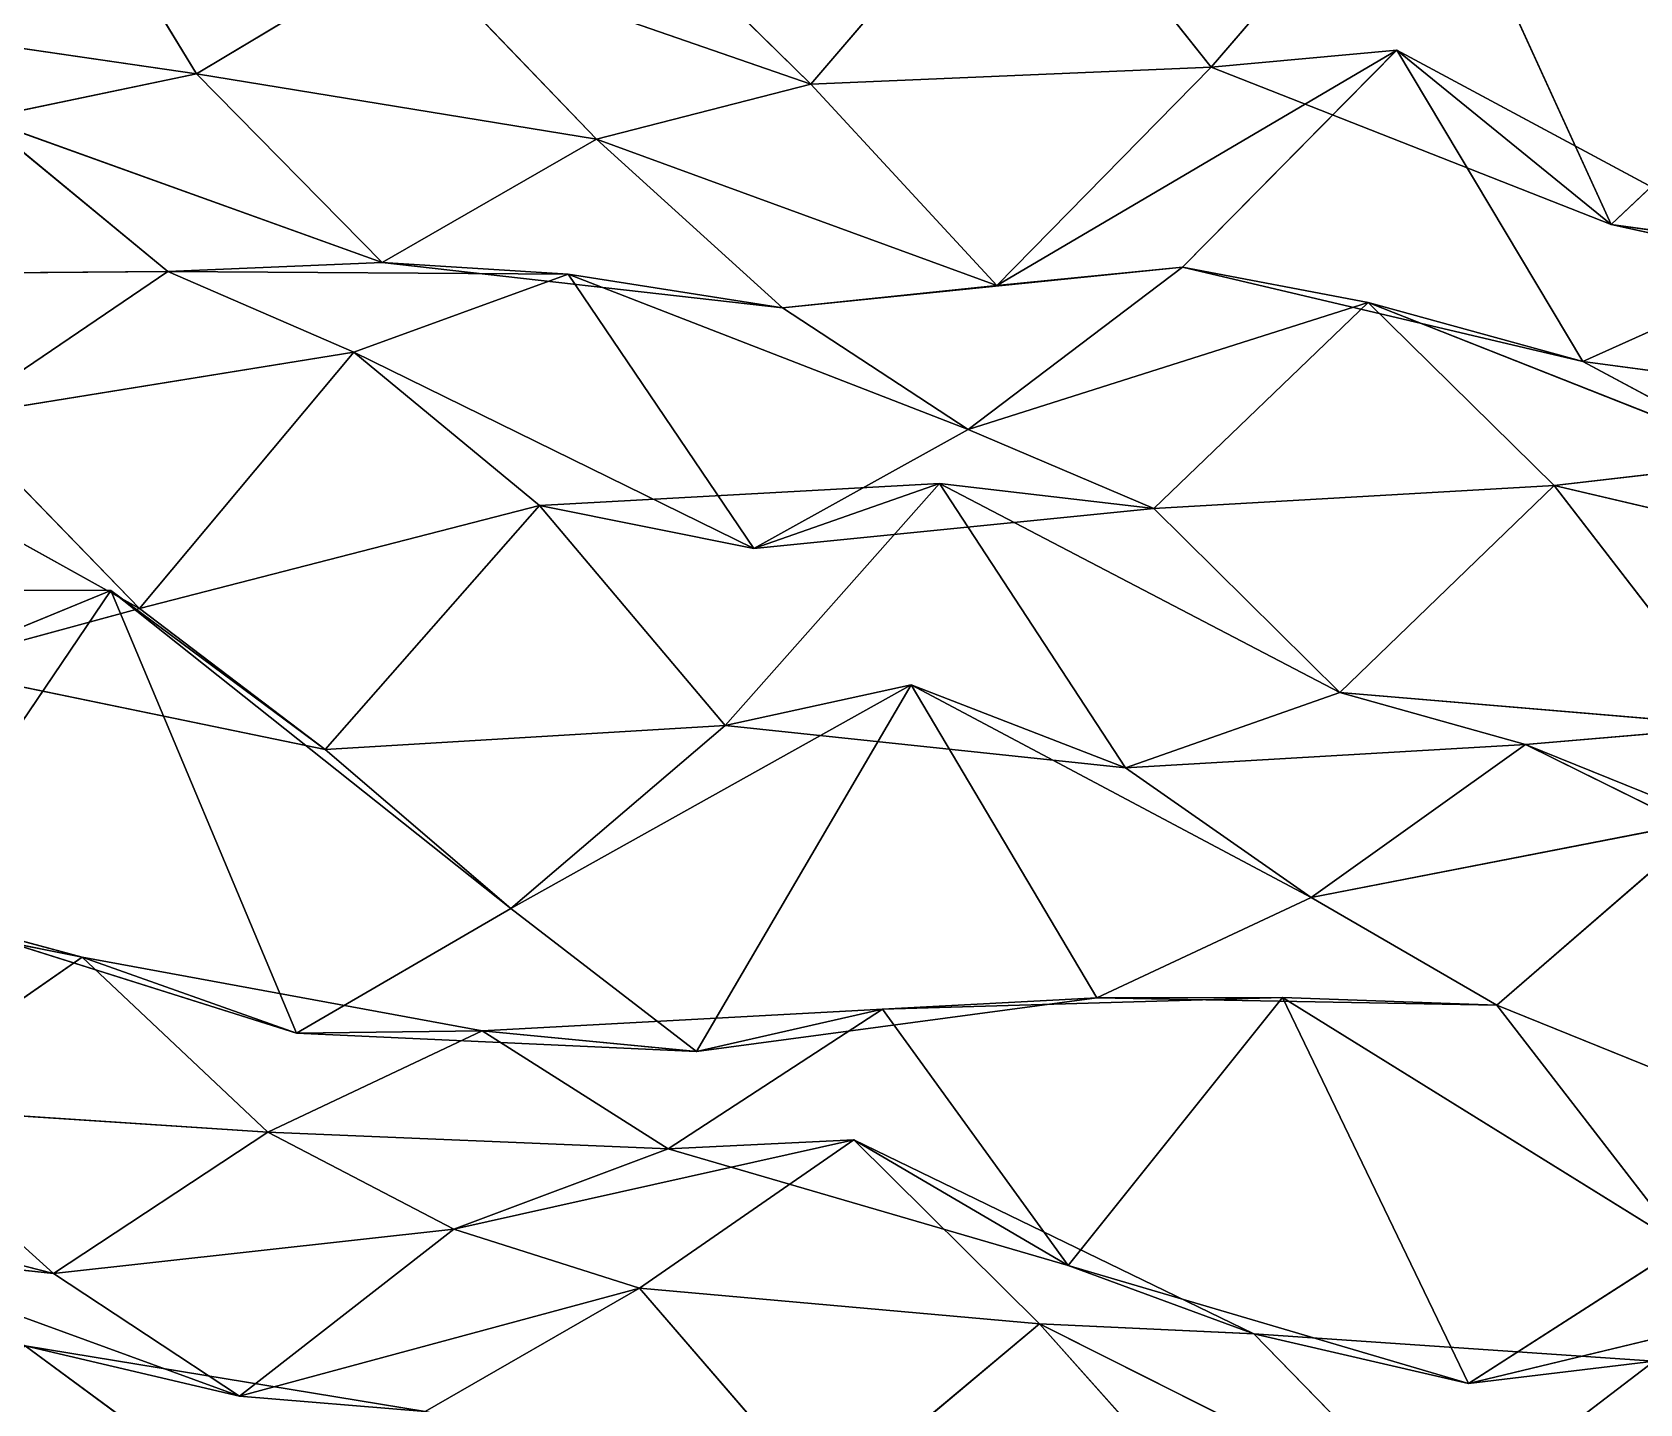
# Model space of a CAD drawing. Header units: metres. Extents: x -3703 to 431, y -1555 to 134.
# Drawn here: x -1895.7 to -1795.1, y -864.7 to -778.8 of the extents above; entities that cross this region are included whole.
import ezdxf

# ---------------------------------------------------------------- set-up
doc = ezdxf.new("R2010")
doc.units = ezdxf.units.M

msp = doc.modelspace()

# ---------------------------------------------------------------- linework, layer by layer
for p, q in [((-1897.0802, -762.2416, -4368.1406), (-1885.4526, -781.36365, -4404.1914)), ((-1885.4526, -781.36365, -4404.1914), (-1897.0802, -762.2416, -4368.1406)), ((-1808.5317, -765.35315, -4378.443), (-1821.9482, -780.94434, -4402.452)), ((-1821.9482, -780.94434, -4402.452), (-1808.5317, -765.35315, -4378.443)), ((-1808.5317, -765.35315, -4378.443), (-1796.9043, -790.7959, -4413.0806)), ((-1796.9043, -790.7959, -4413.0806), (-1808.5317, -765.35315, -4378.443)), ((-1833.5757, -766.3069, -4365.3984), (-1846.9922, -782.0206, -4389.3804)), ((-1846.9922, -782.0206, -4389.3804), (-1833.5757, -766.3069, -4365.3984)), ((-1833.5757, -766.3069, -4365.3984), (-1821.9482, -780.94434, -4402.452)), ((-1821.9482, -780.94434, -4402.452), (-1833.5757, -766.3069, -4365.3984)), ((-1858.6196, -770.61084, -4351.605), (-1846.9922, -782.0206, -4389.3804)), ((-1846.9922, -782.0206, -4389.3804), (-1858.6196, -770.61084, -4351.605)), ((-1872.0361, -773.3329, -4378.4917), (-1885.4526, -781.36365, -4404.1914)), ((-1885.4526, -781.36365, -4404.1914), (-1872.0361, -773.3329, -4378.4917)), ((-1846.9922, -782.0206, -4389.3804), (-1872.0361, -773.3329, -4378.4917)), ((-1872.0361, -773.3329, -4378.4917), (-1860.4087, -785.4634, -4416.106)), ((-1860.4087, -785.4634, -4416.106), (-1872.0361, -773.3329, -4378.4917)), ((-1872.0361, -773.3329, -4378.4917), (-1846.9922, -782.0206, -4389.3804)), ((-1885.4526, -781.36365, -4404.1914), (-1910.4967, -777.71643, -4392.176)), ((-1910.4967, -777.71643, -4392.176), (-1885.4526, -781.36365, -4404.1914)), ((-1783.4878, -778.1094, -4388.422), (-1796.9043, -790.7959, -4413.0806)), ((-1796.9043, -790.7959, -4413.0806), (-1783.4878, -778.1094, -4388.422)), ((-1810.3208, -779.87463, -4443.0176), (-1835.3647, -794.62366, -4426.8887)), ((-1835.3647, -794.62366, -4426.8887), (-1810.3208, -779.87463, -4443.0176)), ((-1810.3208, -779.87463, -4443.0176), (-1823.737, -793.4818, -4467.4707)), ((-1823.737, -793.4818, -4467.4707), (-1810.3208, -779.87463, -4443.0176)), ((-1821.9482, -780.94434, -4402.452), (-1810.3208, -779.87463, -4443.0176)), ((-1810.3208, -779.87463, -4443.0176), (-1821.9482, -780.94434, -4402.452)), ((-1796.9043, -790.7959, -4413.0806), (-1810.3208, -779.87463, -4443.0176)), ((-1785.2769, -793.3529, -4452.8354), (-1810.3208, -779.87463, -4443.0176)), ((-1810.3208, -779.87463, -4443.0176), (-1796.9043, -790.7959, -4413.0806)), ((-1810.3208, -779.87463, -4443.0176), (-1798.6931, -799.3862, -4478.982)), ((-1798.6931, -799.3862, -4478.982), (-1810.3208, -779.87463, -4443.0176)), ((-1810.3208, -779.87463, -4443.0176), (-1785.2769, -793.3529, -4452.8354)), ((-1885.4526, -781.36365, -4404.1914), (-1898.8689, -784.16956, -4431.0596)), ((-1898.8689, -784.16956, -4431.0596), (-1885.4526, -781.36365, -4404.1914)), ((-1860.4087, -785.4634, -4416.106), (-1885.4526, -781.36365, -4404.1914)), ((-1885.4526, -781.36365, -4404.1914), (-1873.825, -793.1814, -4441.8755)), ((-1873.825, -793.1814, -4441.8755), (-1885.4526, -781.36365, -4404.1914)), ((-1885.4526, -781.36365, -4404.1914), (-1860.4087, -785.4634, -4416.106)), ((-1821.9482, -780.94434, -4402.452), (-1846.9922, -782.0206, -4389.3804)), ((-1846.9922, -782.0206, -4389.3804), (-1821.9482, -780.94434, -4402.452)), ((-1821.9482, -780.94434, -4402.452), (-1835.3647, -794.62366, -4426.8887)), ((-1835.3647, -794.62366, -4426.8887), (-1821.9482, -780.94434, -4402.452)), ((-1796.9043, -790.7959, -4413.0806), (-1821.9482, -780.94434, -4402.452)), ((-1821.9482, -780.94434, -4402.452), (-1796.9043, -790.7959, -4413.0806)), ((-1846.9922, -782.0206, -4389.3804), (-1860.4087, -785.4634, -4416.106)), ((-1860.4087, -785.4634, -4416.106), (-1846.9922, -782.0206, -4389.3804)), ((-1846.9922, -782.0206, -4389.3804), (-1835.3647, -794.62366, -4426.8887)), ((-1835.3647, -794.62366, -4426.8887), (-1846.9922, -782.0206, -4389.3804)), ((-1873.825, -793.1814, -4441.8755), (-1898.8689, -784.16956, -4431.0596)), ((-1898.8689, -784.16956, -4431.0596), (-1887.2415, -793.7483, -4469.244)), ((-1887.2415, -793.7483, -4469.244), (-1898.8689, -784.16956, -4431.0596)), ((-1898.8689, -784.16956, -4431.0596), (-1873.825, -793.1814, -4441.8755)), ((-1860.4087, -785.4634, -4416.106), (-1873.825, -793.1814, -4441.8755)), ((-1873.825, -793.1814, -4441.8755), (-1860.4087, -785.4634, -4416.106)), ((-1835.3647, -794.62366, -4426.8887), (-1860.4087, -785.4634, -4416.106)), ((-1860.4087, -785.4634, -4416.106), (-1848.781, -796.0177, -4454.0723)), ((-1848.781, -796.0177, -4454.0723), (-1860.4087, -785.4634, -4416.106)), ((-1860.4087, -785.4634, -4416.106), (-1835.3647, -794.62366, -4426.8887)), ((-1771.8604, -794.3236, -4425.123), (-1796.9043, -790.7959, -4413.0806)), ((-1796.9043, -790.7959, -4413.0806), (-1785.2769, -793.3529, -4452.8354)), ((-1785.2769, -793.3529, -4452.8354), (-1796.9043, -790.7959, -4413.0806)), ((-1796.9043, -790.7959, -4413.0806), (-1771.8604, -794.3236, -4425.123)), ((-1887.2415, -793.7483, -4469.244), (-1912.2854, -793.9529, -4456.367)), ((-1912.2854, -793.9529, -4456.367), (-1887.2415, -793.7483, -4469.244)), ((-1887.2415, -793.7483, -4469.244), (-1900.6577, -802.8501, -4494.7046)), ((-1900.6577, -802.8501, -4494.7046), (-1887.2415, -793.7483, -4469.244)), ((-1873.825, -793.1814, -4441.8755), (-1887.2415, -793.7483, -4469.244)), ((-1887.2415, -793.7483, -4469.244), (-1873.825, -793.1814, -4441.8755)), ((-1862.1975, -793.90295, -4482.041), (-1887.2415, -793.7483, -4469.244)), ((-1887.2415, -793.7483, -4469.244), (-1875.6138, -798.8008, -4508.441)), ((-1875.6138, -798.8008, -4508.441), (-1887.2415, -793.7483, -4469.244)), ((-1887.2415, -793.7483, -4469.244), (-1862.1975, -793.90295, -4482.041)), ((-1862.1975, -793.90295, -4482.041), (-1875.6138, -798.8008, -4508.441)), ((-1875.6138, -798.8008, -4508.441), (-1862.1975, -793.90295, -4482.041)), ((-1848.781, -796.0177, -4454.0723), (-1873.825, -793.1814, -4441.8755)), ((-1873.825, -793.1814, -4441.8755), (-1862.1975, -793.90295, -4482.041)), ((-1862.1975, -793.90295, -4482.041), (-1873.825, -793.1814, -4441.8755)), ((-1873.825, -793.1814, -4441.8755), (-1848.781, -796.0177, -4454.0723)), ((-1848.781, -796.0177, -4454.0723), (-1862.1975, -793.90295, -4482.041)), ((-1837.1536, -803.6406, -4492.695), (-1862.1975, -793.90295, -4482.041)), ((-1862.1975, -793.90295, -4482.041), (-1848.781, -796.0177, -4454.0723)), ((-1862.1975, -793.90295, -4482.041), (-1850.5698, -811.09155, -4518.524)), ((-1850.5698, -811.09155, -4518.524), (-1862.1975, -793.90295, -4482.041)), ((-1862.1975, -793.90295, -4482.041), (-1837.1536, -803.6406, -4492.695)), ((-1823.737, -793.4818, -4467.4707), (-1848.781, -796.0177, -4454.0723)), ((-1848.781, -796.0177, -4454.0723), (-1823.737, -793.4818, -4467.4707)), ((-1823.737, -793.4818, -4467.4707), (-1837.1536, -803.6406, -4492.695)), ((-1837.1536, -803.6406, -4492.695), (-1823.737, -793.4818, -4467.4707)), ((-1835.3647, -794.62366, -4426.8887), (-1823.737, -793.4818, -4467.4707)), ((-1823.737, -793.4818, -4467.4707), (-1835.3647, -794.62366, -4426.8887)), ((-1798.6931, -799.3862, -4478.982), (-1823.737, -793.4818, -4467.4707)), ((-1823.737, -793.4818, -4467.4707), (-1812.1096, -795.6881, -4507.304)), ((-1812.1096, -795.6881, -4507.304), (-1823.737, -793.4818, -4467.4707)), ((-1823.737, -793.4818, -4467.4707), (-1798.6931, -799.3862, -4478.982)), ((-1785.2769, -793.3529, -4452.8354), (-1798.6931, -799.3862, -4478.982)), ((-1798.6931, -799.3862, -4478.982), (-1785.2769, -793.3529, -4452.8354)), ((-1835.3647, -794.62366, -4426.8887), (-1848.781, -796.0177, -4454.0723)), ((-1848.781, -796.0177, -4454.0723), (-1835.3647, -794.62366, -4426.8887)), ((-1812.1096, -795.6881, -4507.304), (-1837.1536, -803.6406, -4492.695)), ((-1837.1536, -803.6406, -4492.695), (-1812.1096, -795.6881, -4507.304)), ((-1812.1096, -795.6881, -4507.304), (-1825.5259, -808.58484, -4531.916)), ((-1825.5259, -808.58484, -4531.916), (-1812.1096, -795.6881, -4507.304)), ((-1798.6931, -799.3862, -4478.982), (-1812.1096, -795.6881, -4507.304)), ((-1787.0657, -805.5945, -4517.9204), (-1812.1096, -795.6881, -4507.304)), ((-1812.1096, -795.6881, -4507.304), (-1798.6931, -799.3862, -4478.982)), ((-1812.1096, -795.6881, -4507.304), (-1800.4819, -807.15027, -4545.068)), ((-1800.4819, -807.15027, -4545.068), (-1812.1096, -795.6881, -4507.304)), ((-1812.1096, -795.6881, -4507.304), (-1787.0657, -805.5945, -4517.9204)), ((-1848.781, -796.0177, -4454.0723), (-1837.1536, -803.6406, -4492.695)), ((-1837.1536, -803.6406, -4492.695), (-1848.781, -796.0177, -4454.0723)), ((-1875.6138, -798.8008, -4508.441), (-1900.6577, -802.8501, -4494.7046)), ((-1900.6577, -802.8501, -4494.7046), (-1875.6138, -798.8008, -4508.441)), ((-1875.6138, -798.8008, -4508.441), (-1889.0303, -814.855, -4532.3467)), ((-1889.0303, -814.855, -4532.3467), (-1875.6138, -798.8008, -4508.441)), ((-1850.5698, -811.09155, -4518.524), (-1875.6138, -798.8008, -4508.441)), ((-1875.6138, -798.8008, -4508.441), (-1863.9863, -808.39136, -4546.623)), ((-1863.9863, -808.39136, -4546.623), (-1875.6138, -798.8008, -4508.441)), ((-1875.6138, -798.8008, -4508.441), (-1850.5698, -811.09155, -4518.524)), ((-1773.6492, -802.71094, -4491.0693), (-1798.6931, -799.3862, -4478.982)), ((-1798.6931, -799.3862, -4478.982), (-1787.0657, -805.5945, -4517.9204)), ((-1787.0657, -805.5945, -4517.9204), (-1798.6931, -799.3862, -4478.982)), ((-1798.6931, -799.3862, -4478.982), (-1773.6492, -802.71094, -4491.0693)), ((-1889.0303, -814.855, -4532.3467), (-1914.0742, -800.8943, -4522.637)), ((-1914.0742, -800.8943, -4522.637), (-1889.0303, -814.855, -4532.3467)), ((-1900.6577, -802.8501, -4494.7046), (-1889.0303, -814.855, -4532.3467)), ((-1889.0303, -814.855, -4532.3467), (-1900.6577, -802.8501, -4494.7046)), ((-1837.1536, -803.6406, -4492.695), (-1850.5698, -811.09155, -4518.524)), ((-1850.5698, -811.09155, -4518.524), (-1837.1536, -803.6406, -4492.695)), ((-1837.1536, -803.6406, -4492.695), (-1825.5259, -808.58484, -4531.916)), ((-1825.5259, -808.58484, -4531.916), (-1837.1536, -803.6406, -4492.695)), ((-1787.0657, -805.5945, -4517.9204), (-1800.4819, -807.15027, -4545.068)), ((-1800.4819, -807.15027, -4545.068), (-1787.0657, -805.5945, -4517.9204)), ((-1838.9424, -807.011, -4559.763), (-1863.9863, -808.39136, -4546.623)), ((-1863.9863, -808.39136, -4546.623), (-1838.9424, -807.011, -4559.763)), ((-1838.9424, -807.011, -4559.763), (-1852.3589, -822.17444, -4583.8677)), ((-1852.3589, -822.17444, -4583.8677), (-1838.9424, -807.011, -4559.763)), ((-1850.5698, -811.09155, -4518.524), (-1838.9424, -807.011, -4559.763)), ((-1838.9424, -807.011, -4559.763), (-1850.5698, -811.09155, -4518.524)), ((-1825.5259, -808.58484, -4531.916), (-1838.9424, -807.011, -4559.763)), ((-1813.8984, -820.1079, -4569.6655), (-1838.9424, -807.011, -4559.763)), ((-1838.9424, -807.011, -4559.763), (-1825.5259, -808.58484, -4531.916)), ((-1838.9424, -807.011, -4559.763), (-1827.315, -824.8202, -4596.1074)), ((-1827.315, -824.8202, -4596.1074), (-1838.9424, -807.011, -4559.763)), ((-1838.9424, -807.011, -4559.763), (-1813.8984, -820.1079, -4569.6655)), ((-1800.4819, -807.15027, -4545.068), (-1825.5259, -808.58484, -4531.916)), ((-1825.5259, -808.58484, -4531.916), (-1800.4819, -807.15027, -4545.068)), ((-1800.4819, -807.15027, -4545.068), (-1813.8984, -820.1079, -4569.6655)), ((-1813.8984, -820.1079, -4569.6655), (-1800.4819, -807.15027, -4545.068)), ((-1775.438, -813.00854, -4556.589), (-1800.4819, -807.15027, -4545.068)), ((-1800.4819, -807.15027, -4545.068), (-1788.8545, -822.2258, -4582.0234)), ((-1788.8545, -822.2258, -4582.0234), (-1800.4819, -807.15027, -4545.068)), ((-1800.4819, -807.15027, -4545.068), (-1775.438, -813.00854, -4556.589)), ((-1863.9863, -808.39136, -4546.623), (-1889.0303, -814.855, -4532.3467)), ((-1889.0303, -814.855, -4532.3467), (-1863.9863, -808.39136, -4546.623)), ((-1863.9863, -808.39136, -4546.623), (-1877.4028, -823.68005, -4570.6997)), ((-1877.4028, -823.68005, -4570.6997), (-1863.9863, -808.39136, -4546.623)), ((-1850.5698, -811.09155, -4518.524), (-1863.9863, -808.39136, -4546.623)), ((-1863.9863, -808.39136, -4546.623), (-1850.5698, -811.09155, -4518.524)), ((-1863.9863, -808.39136, -4546.623), (-1852.3589, -822.17444, -4583.8677)), ((-1852.3589, -822.17444, -4583.8677), (-1863.9863, -808.39136, -4546.623)), ((-1825.5259, -808.58484, -4531.916), (-1850.5698, -811.09155, -4518.524)), ((-1850.5698, -811.09155, -4518.524), (-1825.5259, -808.58484, -4531.916)), ((-1825.5259, -808.58484, -4531.916), (-1813.8984, -820.1079, -4569.6655)), ((-1813.8984, -820.1079, -4569.6655), (-1825.5259, -808.58484, -4531.916)), ((-1890.8191, -813.7207, -4600.423), (-1915.863, -813.64404, -4587.6084)), ((-1915.863, -813.64404, -4587.6084), (-1890.8191, -813.7207, -4600.423)), ((-1890.8191, -813.7207, -4600.423), (-1904.2356, -833.5491, -4623.4844)), ((-1904.2356, -833.5491, -4623.4844), (-1890.8191, -813.7207, -4600.423)), ((-1902.4468, -818.4978, -4559.0273), (-1890.8191, -813.7207, -4600.423)), ((-1890.8191, -813.7207, -4600.423), (-1902.4468, -818.4978, -4559.0273)), ((-1877.4028, -823.68005, -4570.6997), (-1890.8191, -813.7207, -4600.423)), ((-1865.7751, -833.62415, -4608.803), (-1890.8191, -813.7207, -4600.423)), ((-1890.8191, -813.7207, -4600.423), (-1877.4028, -823.68005, -4570.6997)), ((-1890.8191, -813.7207, -4600.423), (-1879.1917, -841.4331, -4634.5527)), ((-1879.1917, -841.4331, -4634.5527), (-1890.8191, -813.7207, -4600.423)), ((-1890.8191, -813.7207, -4600.423), (-1865.7751, -833.62415, -4608.803)), ((-1889.0303, -814.855, -4532.3467), (-1902.4468, -818.4978, -4559.0273)), ((-1902.4468, -818.4978, -4559.0273), (-1889.0303, -814.855, -4532.3467)), ((-1889.0303, -814.855, -4532.3467), (-1877.4028, -823.68005, -4570.6997)), ((-1877.4028, -823.68005, -4570.6997), (-1889.0303, -814.855, -4532.3467)), ((-1877.4028, -823.68005, -4570.6997), (-1902.4468, -818.4978, -4559.0273)), ((-1902.4468, -818.4978, -4559.0273), (-1877.4028, -823.68005, -4570.6997)), ((-1840.7312, -819.62256, -4624.7656), (-1865.7751, -833.62415, -4608.803)), ((-1865.7751, -833.62415, -4608.803), (-1840.7312, -819.62256, -4624.7656)), ((-1840.7312, -819.62256, -4624.7656), (-1854.1477, -842.59375, -4647.124)), ((-1854.1477, -842.59375, -4647.124), (-1840.7312, -819.62256, -4624.7656)), ((-1852.3589, -822.17444, -4583.8677), (-1840.7312, -819.62256, -4624.7656)), ((-1840.7312, -819.62256, -4624.7656), (-1852.3589, -822.17444, -4583.8677)), ((-1827.315, -824.8202, -4596.1074), (-1840.7312, -819.62256, -4624.7656)), ((-1815.6873, -832.9352, -4634.6196), (-1840.7312, -819.62256, -4624.7656)), ((-1840.7312, -819.62256, -4624.7656), (-1827.315, -824.8202, -4596.1074)), ((-1840.7312, -819.62256, -4624.7656), (-1829.1038, -839.2283, -4660.708)), ((-1829.1038, -839.2283, -4660.708), (-1840.7312, -819.62256, -4624.7656)), ((-1840.7312, -819.62256, -4624.7656), (-1815.6873, -832.9352, -4634.6196)), ((-1813.8984, -820.1079, -4569.6655), (-1827.315, -824.8202, -4596.1074)), ((-1827.315, -824.8202, -4596.1074), (-1813.8984, -820.1079, -4569.6655)), ((-1788.8545, -822.2258, -4582.0234), (-1813.8984, -820.1079, -4569.6655)), ((-1813.8984, -820.1079, -4569.6655), (-1802.271, -823.3606, -4609.265)), ((-1802.271, -823.3606, -4609.265), (-1813.8984, -820.1079, -4569.6655)), ((-1813.8984, -820.1079, -4569.6655), (-1788.8545, -822.2258, -4582.0234)), ((-1852.3589, -822.17444, -4583.8677), (-1877.4028, -823.68005, -4570.6997)), ((-1877.4028, -823.68005, -4570.6997), (-1852.3589, -822.17444, -4583.8677)), ((-1852.3589, -822.17444, -4583.8677), (-1865.7751, -833.62415, -4608.803)), ((-1865.7751, -833.62415, -4608.803), (-1852.3589, -822.17444, -4583.8677)), ((-1827.315, -824.8202, -4596.1074), (-1852.3589, -822.17444, -4583.8677)), ((-1852.3589, -822.17444, -4583.8677), (-1827.315, -824.8202, -4596.1074)), ((-1788.8545, -822.2258, -4582.0234), (-1802.271, -823.3606, -4609.265)), ((-1802.271, -823.3606, -4609.265), (-1788.8545, -822.2258, -4582.0234)), ((-1877.4028, -823.68005, -4570.6997), (-1865.7751, -833.62415, -4608.803)), ((-1865.7751, -833.62415, -4608.803), (-1877.4028, -823.68005, -4570.6997)), ((-1802.271, -823.3606, -4609.265), (-1827.315, -824.8202, -4596.1074)), ((-1827.315, -824.8202, -4596.1074), (-1802.271, -823.3606, -4609.265)), ((-1802.271, -823.3606, -4609.265), (-1815.6873, -832.9352, -4634.6196)), ((-1815.6873, -832.9352, -4634.6196), (-1802.271, -823.3606, -4609.265)), ((-1777.2269, -835.73926, -4619.328), (-1802.271, -823.3606, -4609.265)), ((-1802.271, -823.3606, -4609.265), (-1790.6432, -828.0675, -4648.5396)), ((-1790.6432, -828.0675, -4648.5396), (-1802.271, -823.3606, -4609.265)), ((-1802.271, -823.3606, -4609.265), (-1777.2269, -835.73926, -4619.328)), ((-1827.315, -824.8202, -4596.1074), (-1815.6873, -832.9352, -4634.6196)), ((-1815.6873, -832.9352, -4634.6196), (-1827.315, -824.8202, -4596.1074)), ((-1790.6432, -828.0675, -4648.5396), (-1815.6873, -832.9352, -4634.6196)), ((-1815.6873, -832.9352, -4634.6196), (-1790.6432, -828.0675, -4648.5396)), ((-1790.6432, -828.0675, -4648.5396), (-1804.0597, -839.6775, -4673.439)), ((-1804.0597, -839.6775, -4673.439), (-1790.6432, -828.0675, -4648.5396)), ((-1892.6079, -836.6832, -4663.11), (-1917.6519, -831.7024, -4651.3926)), ((-1917.6519, -831.7024, -4651.3926), (-1892.6079, -836.6832, -4663.11)), ((-1815.6873, -832.9352, -4634.6196), (-1829.1038, -839.2283, -4660.708)), ((-1829.1038, -839.2283, -4660.708), (-1815.6873, -832.9352, -4634.6196)), ((-1815.6873, -832.9352, -4634.6196), (-1804.0597, -839.6775, -4673.439)), ((-1804.0597, -839.6775, -4673.439), (-1815.6873, -832.9352, -4634.6196)), ((-1879.1917, -841.4331, -4634.5527), (-1904.2356, -833.5491, -4623.4844)), ((-1904.2356, -833.5491, -4623.4844), (-1892.6079, -836.6832, -4663.11)), ((-1892.6079, -836.6832, -4663.11), (-1904.2356, -833.5491, -4623.4844)), ((-1904.2356, -833.5491, -4623.4844), (-1879.1917, -841.4331, -4634.5527)), ((-1865.7751, -833.62415, -4608.803), (-1879.1917, -841.4331, -4634.5527)), ((-1879.1917, -841.4331, -4634.5527), (-1865.7751, -833.62415, -4608.803)), ((-1865.7751, -833.62415, -4608.803), (-1854.1477, -842.59375, -4647.124)), ((-1854.1477, -842.59375, -4647.124), (-1865.7751, -833.62415, -4608.803)), ((-1892.6079, -836.6832, -4663.11), (-1906.0244, -845.98926, -4688.5244)), ((-1906.0244, -845.98926, -4688.5244), (-1892.6079, -836.6832, -4663.11)), ((-1879.1917, -841.4331, -4634.5527), (-1892.6079, -836.6832, -4663.11)), ((-1867.564, -841.2855, -4674.912), (-1892.6079, -836.6832, -4663.11)), ((-1892.6079, -836.6832, -4663.11), (-1879.1917, -841.4331, -4634.5527)), ((-1892.6079, -836.6832, -4663.11), (-1880.9805, -847.6426, -4700.986)), ((-1880.9805, -847.6426, -4700.986), (-1892.6079, -836.6832, -4663.11)), ((-1892.6079, -836.6832, -4663.11), (-1867.564, -841.2855, -4674.912)), ((-1842.52, -839.94666, -4688.0425), (-1867.564, -841.2855, -4674.912)), ((-1867.564, -841.2855, -4674.912), (-1842.52, -839.94666, -4688.0425)), ((-1842.52, -839.94666, -4688.0425), (-1855.9365, -848.6759, -4713.586)), ((-1855.9365, -848.6759, -4713.586), (-1842.52, -839.94666, -4688.0425)), ((-1829.1038, -839.2283, -4660.708), (-1854.1477, -842.59375, -4647.124)), ((-1854.1477, -842.59375, -4647.124), (-1829.1038, -839.2283, -4660.708)), ((-1854.1477, -842.59375, -4647.124), (-1842.52, -839.94666, -4688.0425)), ((-1842.52, -839.94666, -4688.0425), (-1854.1477, -842.59375, -4647.124)), ((-1817.476, -839.19775, -4701.0415), (-1842.52, -839.94666, -4688.0425)), ((-1842.52, -839.94666, -4688.0425), (-1817.476, -839.19775, -4701.0415)), ((-1829.1038, -839.2283, -4660.708), (-1842.52, -839.94666, -4688.0425)), ((-1842.52, -839.94666, -4688.0425), (-1829.1038, -839.2283, -4660.708)), ((-1842.52, -839.94666, -4688.0425), (-1830.8925, -855.9852, -4724.7827)), ((-1830.8925, -855.9852, -4724.7827), (-1842.52, -839.94666, -4688.0425)), ((-1817.476, -839.19775, -4701.0415), (-1830.8925, -855.9852, -4724.7827)), ((-1830.8925, -855.9852, -4724.7827), (-1817.476, -839.19775, -4701.0415)), ((-1829.1038, -839.2283, -4660.708), (-1817.476, -839.19775, -4701.0415)), ((-1817.476, -839.19775, -4701.0415), (-1829.1038, -839.2283, -4660.708)), ((-1804.0597, -839.6775, -4673.439), (-1829.1038, -839.2283, -4660.708)), ((-1829.1038, -839.2283, -4660.708), (-1804.0597, -839.6775, -4673.439)), ((-1804.0597, -839.6775, -4673.439), (-1817.476, -839.19775, -4701.0415)), ((-1792.432, -854.7622, -4710.392), (-1817.476, -839.19775, -4701.0415)), ((-1817.476, -839.19775, -4701.0415), (-1804.0597, -839.6775, -4673.439)), ((-1817.476, -839.19775, -4701.0415), (-1805.8485, -863.3823, -4735.96)), ((-1805.8485, -863.3823, -4735.96), (-1817.476, -839.19775, -4701.0415)), ((-1817.476, -839.19775, -4701.0415), (-1792.432, -854.7622, -4710.392)), ((-1779.0157, -849.8336, -4683.999), (-1804.0597, -839.6775, -4673.439)), ((-1804.0597, -839.6775, -4673.439), (-1792.432, -854.7622, -4710.392)), ((-1792.432, -854.7622, -4710.392), (-1804.0597, -839.6775, -4673.439)), ((-1804.0597, -839.6775, -4673.439), (-1779.0157, -849.8336, -4683.999)), ((-1867.564, -841.2855, -4674.912), (-1880.9805, -847.6426, -4700.986)), ((-1880.9805, -847.6426, -4700.986), (-1867.564, -841.2855, -4674.912)), ((-1879.1917, -841.4331, -4634.5527), (-1867.564, -841.2855, -4674.912)), ((-1867.564, -841.2855, -4674.912), (-1879.1917, -841.4331, -4634.5527)), ((-1854.1477, -842.59375, -4647.124), (-1879.1917, -841.4331, -4634.5527)), ((-1879.1917, -841.4331, -4634.5527), (-1854.1477, -842.59375, -4647.124)), ((-1854.1477, -842.59375, -4647.124), (-1867.564, -841.2855, -4674.912)), ((-1867.564, -841.2855, -4674.912), (-1854.1477, -842.59375, -4647.124)), ((-1867.564, -841.2855, -4674.912), (-1855.9365, -848.6759, -4713.586)), ((-1855.9365, -848.6759, -4713.586), (-1867.564, -841.2855, -4674.912)), ((-1880.9805, -847.6426, -4700.986), (-1906.0244, -845.98926, -4688.5244)), ((-1906.0244, -845.98926, -4688.5244), (-1894.397, -856.4874, -4726.5034)), ((-1894.397, -856.4874, -4726.5034), (-1906.0244, -845.98926, -4688.5244)), ((-1906.0244, -845.98926, -4688.5244), (-1880.9805, -847.6426, -4700.986)), ((-1880.9805, -847.6426, -4700.986), (-1894.397, -856.4874, -4726.5034)), ((-1894.397, -856.4874, -4726.5034), (-1880.9805, -847.6426, -4700.986)), ((-1855.9365, -848.6759, -4713.586), (-1880.9805, -847.6426, -4700.986)), ((-1880.9805, -847.6426, -4700.986), (-1869.353, -853.7158, -4739.9546)), ((-1869.353, -853.7158, -4739.9546), (-1880.9805, -847.6426, -4700.986)), ((-1880.9805, -847.6426, -4700.986), (-1855.9365, -848.6759, -4713.586)), ((-1844.309, -848.11633, -4754.0376), (-1869.353, -853.7158, -4739.9546)), ((-1869.353, -853.7158, -4739.9546), (-1844.309, -848.11633, -4754.0376)), ((-1844.309, -848.11633, -4754.0376), (-1857.7252, -857.41406, -4779.4546)), ((-1857.7252, -857.41406, -4779.4546), (-1844.309, -848.11633, -4754.0376)), ((-1855.9365, -848.6759, -4713.586), (-1844.309, -848.11633, -4754.0376)), ((-1844.309, -848.11633, -4754.0376), (-1855.9365, -848.6759, -4713.586)), ((-1830.8925, -855.9852, -4724.7827), (-1844.309, -848.11633, -4754.0376)), ((-1819.265, -860.2694, -4764.1514), (-1844.309, -848.11633, -4754.0376)), ((-1844.309, -848.11633, -4754.0376), (-1830.8925, -855.9852, -4724.7827)), ((-1844.309, -848.11633, -4754.0376), (-1832.6813, -859.65015, -4791.7856)), ((-1832.6813, -859.65015, -4791.7856), (-1844.309, -848.11633, -4754.0376)), ((-1844.309, -848.11633, -4754.0376), (-1819.265, -860.2694, -4764.1514)), ((-1855.9365, -848.6759, -4713.586), (-1869.353, -853.7158, -4739.9546)), ((-1869.353, -853.7158, -4739.9546), (-1855.9365, -848.6759, -4713.586)), ((-1830.8925, -855.9852, -4724.7827), (-1855.9365, -848.6759, -4713.586)), ((-1855.9365, -848.6759, -4713.586), (-1830.8925, -855.9852, -4724.7827)), ((-1894.397, -856.4874, -4726.5034), (-1919.4409, -850.07874, -4715.1055)), ((-1919.4409, -850.07874, -4715.1055), (-1894.397, -856.4874, -4726.5034)), ((-1869.353, -853.7158, -4739.9546), (-1894.397, -856.4874, -4726.5034)), ((-1894.397, -856.4874, -4726.5034), (-1869.353, -853.7158, -4739.9546)), ((-1869.353, -853.7158, -4739.9546), (-1882.7693, -864.1736, -4765.112)), ((-1882.7693, -864.1736, -4765.112), (-1869.353, -853.7158, -4739.9546)), ((-1869.353, -853.7158, -4739.9546), (-1857.7252, -857.41406, -4779.4546)), ((-1857.7252, -857.41406, -4779.4546), (-1869.353, -853.7158, -4739.9546)), ((-1894.397, -856.4874, -4726.5034), (-1907.8132, -855.03516, -4754.324)), ((-1882.7693, -864.1736, -4765.112), (-1907.8132, -855.03516, -4754.324)), ((-1907.8132, -855.03516, -4754.324), (-1894.397, -856.4874, -4726.5034)), ((-1907.8132, -855.03516, -4754.324), (-1882.7693, -864.1736, -4765.112)), ((-1792.432, -854.7622, -4710.392), (-1805.8485, -863.3823, -4735.96)), ((-1805.8485, -863.3823, -4735.96), (-1792.432, -854.7622, -4710.392)), ((-1805.8485, -863.3823, -4735.96), (-1830.8925, -855.9852, -4724.7827)), ((-1830.8925, -855.9852, -4724.7827), (-1819.265, -860.2694, -4764.1514)), ((-1819.265, -860.2694, -4764.1514), (-1830.8925, -855.9852, -4724.7827)), ((-1830.8925, -855.9852, -4724.7827), (-1805.8485, -863.3823, -4735.96)), ((-1894.397, -856.4874, -4726.5034), (-1882.7693, -864.1736, -4765.112)), ((-1882.7693, -864.1736, -4765.112), (-1894.397, -856.4874, -4726.5034)), ((-1857.7252, -857.41406, -4779.4546), (-1882.7693, -864.1736, -4765.112)), ((-1882.7693, -864.1736, -4765.112), (-1857.7252, -857.41406, -4779.4546)), ((-1857.7252, -857.41406, -4779.4546), (-1871.1417, -865.1333, -4805.2236)), ((-1871.1417, -865.1333, -4805.2236), (-1857.7252, -857.41406, -4779.4546)), ((-1832.6813, -859.65015, -4791.7856), (-1857.7252, -857.41406, -4779.4546)), ((-1857.7252, -857.41406, -4779.4546), (-1846.0978, -870.8794, -4816.77)), ((-1846.0978, -870.8794, -4816.77), (-1857.7252, -857.41406, -4779.4546)), ((-1857.7252, -857.41406, -4779.4546), (-1832.6813, -859.65015, -4791.7856)), ((-1780.8046, -857.3391, -4750.1426), (-1805.8485, -863.3823, -4735.96)), ((-1805.8485, -863.3823, -4735.96), (-1780.8046, -857.3391, -4750.1426)), ((-1832.6813, -859.65015, -4791.7856), (-1846.0978, -870.8794, -4816.77)), ((-1846.0978, -870.8794, -4816.77), (-1832.6813, -859.65015, -4791.7856)), ((-1819.265, -860.2694, -4764.1514), (-1832.6813, -859.65015, -4791.7856)), ((-1807.6373, -872.22363, -4801.8057), (-1832.6813, -859.65015, -4791.7856)), ((-1832.6813, -859.65015, -4791.7856), (-1819.265, -860.2694, -4764.1514)), ((-1832.6813, -859.65015, -4791.7856), (-1821.0538, -872.6948, -4829.1953)), ((-1821.0538, -872.6948, -4829.1953), (-1832.6813, -859.65015, -4791.7856)), ((-1832.6813, -859.65015, -4791.7856), (-1807.6373, -872.22363, -4801.8057)), ((-1805.8485, -863.3823, -4735.96), (-1819.265, -860.2694, -4764.1514)), ((-1794.2211, -861.9795, -4776.6), (-1819.265, -860.2694, -4764.1514)), ((-1819.265, -860.2694, -4764.1514), (-1805.8485, -863.3823, -4735.96)), ((-1819.265, -860.2694, -4764.1514), (-1807.6373, -872.22363, -4801.8057)), ((-1807.6373, -872.22363, -4801.8057), (-1819.265, -860.2694, -4764.1514)), ((-1819.265, -860.2694, -4764.1514), (-1794.2211, -861.9795, -4776.6)), ((-1882.7693, -864.1736, -4765.112), (-1896.1858, -861.02136, -4793.312)), ((-1871.1417, -865.1333, -4805.2236), (-1896.1858, -861.02136, -4793.312)), ((-1896.1858, -861.02136, -4793.312), (-1882.7693, -864.1736, -4765.112)), ((-1896.1858, -861.02136, -4793.312), (-1884.5582, -869.5707, -4831.727)), ((-1884.5582, -869.5707, -4831.727), (-1896.1858, -861.02136, -4793.312)), ((-1896.1858, -861.02136, -4793.312), (-1871.1417, -865.1333, -4805.2236)), ((-1794.2211, -861.9795, -4776.6), (-1807.6373, -872.22363, -4801.8057)), ((-1807.6373, -872.22363, -4801.8057), (-1794.2211, -861.9795, -4776.6)), ((-1805.8485, -863.3823, -4735.96), (-1794.2211, -861.9795, -4776.6)), ((-1794.2211, -861.9795, -4776.6), (-1805.8485, -863.3823, -4735.96)), ((-1882.7693, -864.1736, -4765.112), (-1871.1417, -865.1333, -4805.2236)), ((-1871.1417, -865.1333, -4805.2236), (-1882.7693, -864.1736, -4765.112))]:
    msp.add_line(p, q)
for points in [[(-1897.0802, -762.2416, -4368.1406), (-1885.4526, -781.36365, -4404.1914), (-1910.4967, -777.71643, -4392.176), (-1910.4966, -777.7163, -4392.176)], [(-1885.4526, -781.36365, -4404.1914), (-1897.0802, -762.2416, -4368.1406), (-1872.0361, -773.3329, -4378.4917), (-1872.036, -773.33276, -4378.4917)], [(-1821.9482, -780.94434, -4402.452), (-1833.5757, -766.3069, -4365.3984), (-1808.5317, -765.35315, -4378.443), (-1808.5316, -765.353, -4378.443)], [(-1808.5317, -765.35315, -4378.443), (-1796.9043, -790.7959, -4413.0806), (-1821.9482, -780.94434, -4402.452), (-1821.9481, -780.9442, -4402.452)], [(-1796.9043, -790.7959, -4413.0806), (-1808.5317, -765.35315, -4378.443), (-1783.4878, -778.1094, -4388.422), (-1783.4877, -778.10925, -4388.422)], [(-1846.9922, -782.0206, -4389.3804), (-1858.6196, -770.61084, -4351.605), (-1833.5757, -766.3069, -4365.3984), (-1833.5756, -766.30676, -4365.3984)], [(-1833.5757, -766.3069, -4365.3984), (-1821.9482, -780.94434, -4402.452), (-1846.9922, -782.0206, -4389.3804), (-1846.9921, -782.0205, -4389.3804)], [(-1858.6196, -770.61084, -4351.605), (-1846.9922, -782.0206, -4389.3804), (-1872.0361, -773.3329, -4378.4917), (-1872.036, -773.33276, -4378.4917)], [(-1872.0361, -773.3329, -4378.4917), (-1860.4087, -785.4634, -4416.106), (-1885.4526, -781.36365, -4404.1914), (-1885.4525, -781.3635, -4404.1914)], [(-1860.4087, -785.4634, -4416.106), (-1872.0361, -773.3329, -4378.4917), (-1846.9922, -782.0206, -4389.3804), (-1846.9921, -782.0205, -4389.3804)], [(-1898.8689, -784.16956, -4431.0596), (-1910.4967, -777.71643, -4392.176), (-1885.4526, -781.36365, -4404.1914), (-1885.4525, -781.3635, -4404.1914)], [(-1783.4878, -778.1094, -4388.422), (-1771.8604, -794.3236, -4425.123), (-1796.9043, -790.7959, -4413.0806), (-1796.9042, -790.7958, -4413.0806)], [(-1823.737, -793.4818, -4467.4707), (-1835.3647, -794.62366, -4426.8887), (-1810.3208, -779.87463, -4443.0176), (-1810.3207, -779.8745, -4443.0176)], [(-1821.9482, -780.94434, -4402.452), (-1810.3208, -779.87463, -4443.0176), (-1835.3647, -794.62366, -4426.8887), (-1835.3646, -794.62354, -4426.8887)], [(-1810.3208, -779.87463, -4443.0176), (-1798.6931, -799.3862, -4478.982), (-1823.737, -793.4818, -4467.4707), (-1823.7369, -793.4817, -4467.4707)], [(-1810.3208, -779.87463, -4443.0176), (-1821.9482, -780.94434, -4402.452), (-1796.9043, -790.7959, -4413.0806), (-1796.9042, -790.7958, -4413.0806)], [(-1796.9043, -790.7959, -4413.0806), (-1785.2769, -793.3529, -4452.8354), (-1810.3208, -779.87463, -4443.0176), (-1810.3207, -779.8745, -4443.0176)], [(-1798.6931, -799.3862, -4478.982), (-1810.3208, -779.87463, -4443.0176), (-1785.2769, -793.3529, -4452.8354), (-1785.2767, -793.3528, -4452.8354)], [(-1885.4526, -781.36365, -4404.1914), (-1873.825, -793.1814, -4441.8755), (-1898.8689, -784.16956, -4431.0596), (-1898.8688, -784.16943, -4431.0596)], [(-1873.825, -793.1814, -4441.8755), (-1885.4526, -781.36365, -4404.1914), (-1860.4087, -785.4634, -4416.106), (-1860.4086, -785.46326, -4416.106)], [(-1835.3647, -794.62366, -4426.8887), (-1846.9922, -782.0206, -4389.3804), (-1821.9482, -780.94434, -4402.452), (-1821.9481, -780.9442, -4402.452)], [(-1846.9922, -782.0206, -4389.3804), (-1835.3647, -794.62366, -4426.8887), (-1860.4087, -785.4634, -4416.106), (-1860.4086, -785.46326, -4416.106)], [(-1898.8689, -784.16956, -4431.0596), (-1887.2415, -793.7483, -4469.244), (-1912.2854, -793.9529, -4456.367), (-1912.2853, -793.95276, -4456.367)], [(-1887.2415, -793.7483, -4469.244), (-1898.8689, -784.16956, -4431.0596), (-1873.825, -793.1814, -4441.8755), (-1873.8248, -793.1813, -4441.8755)], [(-1860.4087, -785.4634, -4416.106), (-1848.781, -796.0177, -4454.0723), (-1873.825, -793.1814, -4441.8755), (-1873.8248, -793.1813, -4441.8755)], [(-1848.781, -796.0177, -4454.0723), (-1860.4087, -785.4634, -4416.106), (-1835.3647, -794.62366, -4426.8887), (-1835.3646, -794.62354, -4426.8887)], [(-1785.2769, -793.3529, -4452.8354), (-1796.9043, -790.7959, -4413.0806), (-1771.8604, -794.3236, -4425.123), (-1771.8602, -794.3235, -4425.123)], [(-1900.6577, -802.8501, -4494.7046), (-1912.2854, -793.9529, -4456.367), (-1887.2415, -793.7483, -4469.244), (-1887.2413, -793.74817, -4469.244)], [(-1887.2415, -793.7483, -4469.244), (-1875.6138, -798.8008, -4508.441), (-1900.6577, -802.8501, -4494.7046), (-1900.6576, -802.85, -4494.7046)], [(-1873.825, -793.1814, -4441.8755), (-1862.1975, -793.90295, -4482.041), (-1887.2415, -793.7483, -4469.244), (-1887.2413, -793.74817, -4469.244)], [(-1875.6138, -798.8008, -4508.441), (-1887.2415, -793.7483, -4469.244), (-1862.1975, -793.90295, -4482.041), (-1862.1974, -793.90283, -4482.041)], [(-1862.1975, -793.90295, -4482.041), (-1850.5698, -811.09155, -4518.524), (-1875.6138, -798.8008, -4508.441), (-1875.6136, -798.80066, -4508.441)], [(-1862.1975, -793.90295, -4482.041), (-1873.825, -793.1814, -4441.8755), (-1848.781, -796.0177, -4454.0723), (-1848.7809, -796.0176, -4454.0723)], [(-1848.781, -796.0177, -4454.0723), (-1837.1536, -803.6406, -4492.695), (-1862.1975, -793.90295, -4482.041), (-1862.1974, -793.90283, -4482.041)], [(-1850.5698, -811.09155, -4518.524), (-1862.1975, -793.90295, -4482.041), (-1837.1536, -803.6406, -4492.695), (-1837.1534, -803.6405, -4492.695)], [(-1837.1536, -803.6406, -4492.695), (-1848.781, -796.0177, -4454.0723), (-1823.737, -793.4818, -4467.4707), (-1823.7369, -793.4817, -4467.4707)], [(-1835.3647, -794.62366, -4426.8887), (-1823.737, -793.4818, -4467.4707), (-1848.781, -796.0177, -4454.0723), (-1848.7809, -796.0176, -4454.0723)], [(-1823.737, -793.4818, -4467.4707), (-1812.1096, -795.6881, -4507.304), (-1837.1536, -803.6406, -4492.695), (-1837.1534, -803.6405, -4492.695)], [(-1812.1096, -795.6881, -4507.304), (-1823.737, -793.4818, -4467.4707), (-1798.6931, -799.3862, -4478.982), (-1798.693, -799.3861, -4478.982)], [(-1785.2769, -793.3529, -4452.8354), (-1773.6492, -802.71094, -4491.0693), (-1798.6931, -799.3862, -4478.982), (-1798.693, -799.3861, -4478.982)], [(-1825.5259, -808.58484, -4531.916), (-1837.1536, -803.6406, -4492.695), (-1812.1096, -795.6881, -4507.304), (-1812.1095, -795.688, -4507.304)], [(-1812.1096, -795.6881, -4507.304), (-1800.4819, -807.15027, -4545.068), (-1825.5259, -808.58484, -4531.916), (-1825.5258, -808.5847, -4531.916)], [(-1798.6931, -799.3862, -4478.982), (-1787.0657, -805.5945, -4517.9204), (-1812.1096, -795.6881, -4507.304), (-1812.1095, -795.688, -4507.304)], [(-1800.4819, -807.15027, -4545.068), (-1812.1096, -795.6881, -4507.304), (-1787.0657, -805.5945, -4517.9204), (-1787.0656, -805.59436, -4517.9204)], [(-1889.0303, -814.855, -4532.3467), (-1900.6577, -802.8501, -4494.7046), (-1875.6138, -798.8008, -4508.441), (-1875.6136, -798.80066, -4508.441)], [(-1875.6138, -798.8008, -4508.441), (-1863.9863, -808.39136, -4546.623), (-1889.0303, -814.855, -4532.3467), (-1889.0302, -814.85486, -4532.3467)], [(-1863.9863, -808.39136, -4546.623), (-1875.6138, -798.8008, -4508.441), (-1850.5698, -811.09155, -4518.524), (-1850.5697, -811.09143, -4518.524)], [(-1787.0657, -805.5945, -4517.9204), (-1798.6931, -799.3862, -4478.982), (-1773.6492, -802.71094, -4491.0693), (-1773.649, -802.7108, -4491.0693)], [(-1900.6577, -802.8501, -4494.7046), (-1889.0303, -814.855, -4532.3467), (-1914.0742, -800.8943, -4522.637), (-1914.0741, -800.89417, -4522.637)], [(-1902.4468, -818.4978, -4559.0273), (-1914.0742, -800.8943, -4522.637), (-1889.0303, -814.855, -4532.3467), (-1889.0302, -814.85486, -4532.3467)], [(-1837.1536, -803.6406, -4492.695), (-1825.5259, -808.58484, -4531.916), (-1850.5698, -811.09155, -4518.524), (-1850.5697, -811.09143, -4518.524)], [(-1787.0657, -805.5945, -4517.9204), (-1775.438, -813.00854, -4556.589), (-1800.4819, -807.15027, -4545.068), (-1800.4818, -807.15015, -4545.068)], [(-1852.3589, -822.17444, -4583.8677), (-1863.9863, -808.39136, -4546.623), (-1838.9424, -807.011, -4559.763), (-1838.9423, -807.01086, -4559.763)], [(-1850.5698, -811.09155, -4518.524), (-1838.9424, -807.011, -4559.763), (-1863.9863, -808.39136, -4546.623), (-1863.9862, -808.39124, -4546.623)], [(-1838.9424, -807.011, -4559.763), (-1827.315, -824.8202, -4596.1074), (-1852.3589, -822.17444, -4583.8677), (-1852.3588, -822.1743, -4583.8677)], [(-1838.9424, -807.011, -4559.763), (-1850.5698, -811.09155, -4518.524), (-1825.5259, -808.58484, -4531.916), (-1825.5258, -808.5847, -4531.916)], [(-1825.5259, -808.58484, -4531.916), (-1813.8984, -820.1079, -4569.6655), (-1838.9424, -807.011, -4559.763), (-1838.9423, -807.01086, -4559.763)], [(-1827.315, -824.8202, -4596.1074), (-1838.9424, -807.011, -4559.763), (-1813.8984, -820.1079, -4569.6655), (-1813.8983, -820.1078, -4569.6655)], [(-1813.8984, -820.1079, -4569.6655), (-1825.5259, -808.58484, -4531.916), (-1800.4819, -807.15027, -4545.068), (-1800.4818, -807.15015, -4545.068)], [(-1800.4819, -807.15027, -4545.068), (-1788.8545, -822.2258, -4582.0234), (-1813.8984, -820.1079, -4569.6655), (-1813.8983, -820.1078, -4569.6655)], [(-1788.8545, -822.2258, -4582.0234), (-1800.4819, -807.15027, -4545.068), (-1775.438, -813.00854, -4556.589), (-1775.4379, -813.0084, -4556.589)], [(-1877.4028, -823.68005, -4570.6997), (-1889.0303, -814.855, -4532.3467), (-1863.9863, -808.39136, -4546.623), (-1863.9862, -808.39124, -4546.623)], [(-1863.9863, -808.39136, -4546.623), (-1852.3589, -822.17444, -4583.8677), (-1877.4028, -823.68005, -4570.6997), (-1877.4027, -823.67993, -4570.6997)], [(-1902.4468, -818.4978, -4559.0273), (-1890.8191, -813.7207, -4600.423), (-1915.863, -813.64404, -4587.6084), (-1915.8629, -813.6439, -4587.6084)], [(-1904.2356, -833.5491, -4623.4844), (-1915.863, -813.64404, -4587.6084), (-1890.8191, -813.7207, -4600.423), (-1890.819, -813.7206, -4600.423)], [(-1890.8191, -813.7207, -4600.423), (-1879.1917, -841.4331, -4634.5527), (-1904.2356, -833.5491, -4623.4844), (-1904.2355, -833.54895, -4623.4844)], [(-1890.8191, -813.7207, -4600.423), (-1902.4468, -818.4978, -4559.0273), (-1877.4028, -823.68005, -4570.6997), (-1877.4027, -823.67993, -4570.6997)], [(-1877.4028, -823.68005, -4570.6997), (-1865.7751, -833.62415, -4608.803), (-1890.8191, -813.7207, -4600.423), (-1890.819, -813.7206, -4600.423)], [(-1879.1917, -841.4331, -4634.5527), (-1890.8191, -813.7207, -4600.423), (-1865.7751, -833.62415, -4608.803), (-1865.775, -833.624, -4608.803)], [(-1889.0303, -814.855, -4532.3467), (-1877.4028, -823.68005, -4570.6997), (-1902.4468, -818.4978, -4559.0273), (-1902.4467, -818.4977, -4559.0273)], [(-1854.1477, -842.59375, -4647.124), (-1865.7751, -833.62415, -4608.803), (-1840.7312, -819.62256, -4624.7656), (-1840.7311, -819.62244, -4624.7656)], [(-1852.3589, -822.17444, -4583.8677), (-1840.7312, -819.62256, -4624.7656), (-1865.7751, -833.62415, -4608.803), (-1865.775, -833.624, -4608.803)], [(-1840.7312, -819.62256, -4624.7656), (-1829.1038, -839.2283, -4660.708), (-1854.1477, -842.59375, -4647.124), (-1854.1476, -842.5936, -4647.124)], [(-1840.7312, -819.62256, -4624.7656), (-1852.3589, -822.17444, -4583.8677), (-1827.315, -824.8202, -4596.1074), (-1827.3148, -824.82007, -4596.1074)], [(-1827.315, -824.8202, -4596.1074), (-1815.6873, -832.9352, -4634.6196), (-1840.7312, -819.62256, -4624.7656), (-1840.7311, -819.62244, -4624.7656)], [(-1829.1038, -839.2283, -4660.708), (-1840.7312, -819.62256, -4624.7656), (-1815.6873, -832.9352, -4634.6196), (-1815.6871, -832.93506, -4634.6196)], [(-1813.8984, -820.1079, -4569.6655), (-1802.271, -823.3606, -4609.265), (-1827.315, -824.8202, -4596.1074), (-1827.3148, -824.82007, -4596.1074)], [(-1802.271, -823.3606, -4609.265), (-1813.8984, -820.1079, -4569.6655), (-1788.8545, -822.2258, -4582.0234), (-1788.8544, -822.2257, -4582.0234)], [(-1865.7751, -833.62415, -4608.803), (-1877.4028, -823.68005, -4570.6997), (-1852.3589, -822.17444, -4583.8677), (-1852.3588, -822.1743, -4583.8677)], [(-1788.8545, -822.2258, -4582.0234), (-1777.2269, -835.73926, -4619.328), (-1802.271, -823.3606, -4609.265), (-1802.2709, -823.3605, -4609.265)], [(-1815.6873, -832.9352, -4634.6196), (-1827.315, -824.8202, -4596.1074), (-1802.271, -823.3606, -4609.265), (-1802.2709, -823.3605, -4609.265)], [(-1802.271, -823.3606, -4609.265), (-1790.6432, -828.0675, -4648.5396), (-1815.6873, -832.9352, -4634.6196), (-1815.6871, -832.93506, -4634.6196)], [(-1790.6432, -828.0675, -4648.5396), (-1802.271, -823.3606, -4609.265), (-1777.2269, -835.73926, -4619.328), (-1777.2268, -835.73914, -4619.328)], [(-1804.0597, -839.6775, -4673.439), (-1815.6873, -832.9352, -4634.6196), (-1790.6432, -828.0675, -4648.5396), (-1790.6431, -828.0674, -4648.5396)], [(-1790.6432, -828.0675, -4648.5396), (-1779.0157, -849.8336, -4683.999), (-1804.0597, -839.6775, -4673.439), (-1804.0596, -839.67737, -4673.439)], [(-1904.2356, -833.5491, -4623.4844), (-1892.6079, -836.6832, -4663.11), (-1917.6519, -831.7024, -4651.3926), (-1917.6517, -831.7023, -4651.3926)], [(-1906.0244, -845.98926, -4688.5244), (-1917.6519, -831.7024, -4651.3926), (-1892.6079, -836.6832, -4663.11), (-1892.6078, -836.6831, -4663.11)], [(-1815.6873, -832.9352, -4634.6196), (-1804.0597, -839.6775, -4673.439), (-1829.1038, -839.2283, -4660.708), (-1829.1036, -839.22815, -4660.708)], [(-1892.6079, -836.6832, -4663.11), (-1904.2356, -833.5491, -4623.4844), (-1879.1917, -841.4331, -4634.5527), (-1879.1915, -841.433, -4634.5527)], [(-1865.7751, -833.62415, -4608.803), (-1854.1477, -842.59375, -4647.124), (-1879.1917, -841.4331, -4634.5527), (-1879.1915, -841.433, -4634.5527)], [(-1892.6079, -836.6832, -4663.11), (-1880.9805, -847.6426, -4700.986), (-1906.0244, -845.98926, -4688.5244), (-1906.0243, -845.98914, -4688.5244)], [(-1879.1917, -841.4331, -4634.5527), (-1867.564, -841.2855, -4674.912), (-1892.6079, -836.6832, -4663.11), (-1892.6078, -836.6831, -4663.11)], [(-1880.9805, -847.6426, -4700.986), (-1892.6079, -836.6832, -4663.11), (-1867.564, -841.2855, -4674.912), (-1867.5638, -841.2854, -4674.912)], [(-1855.9365, -848.6759, -4713.586), (-1867.564, -841.2855, -4674.912), (-1842.52, -839.94666, -4688.0425), (-1842.5199, -839.94653, -4688.0425)], [(-1854.1477, -842.59375, -4647.124), (-1842.52, -839.94666, -4688.0425), (-1867.564, -841.2855, -4674.912), (-1867.5638, -841.2854, -4674.912)], [(-1842.52, -839.94666, -4688.0425), (-1830.8925, -855.9852, -4724.7827), (-1855.9365, -848.6759, -4713.586), (-1855.9364, -848.6758, -4713.586)], [(-1842.52, -839.94666, -4688.0425), (-1854.1477, -842.59375, -4647.124), (-1829.1038, -839.2283, -4660.708), (-1829.1036, -839.22815, -4660.708)], [(-1830.8925, -855.9852, -4724.7827), (-1842.52, -839.94666, -4688.0425), (-1817.476, -839.19775, -4701.0415), (-1817.4758, -839.19763, -4701.0415)], [(-1829.1038, -839.2283, -4660.708), (-1817.476, -839.19775, -4701.0415), (-1842.52, -839.94666, -4688.0425), (-1842.5199, -839.94653, -4688.0425)], [(-1817.476, -839.19775, -4701.0415), (-1805.8485, -863.3823, -4735.96), (-1830.8925, -855.9852, -4724.7827), (-1830.8923, -855.9851, -4724.7827)], [(-1817.476, -839.19775, -4701.0415), (-1829.1038, -839.2283, -4660.708), (-1804.0597, -839.6775, -4673.439), (-1804.0596, -839.67737, -4673.439)], [(-1804.0597, -839.6775, -4673.439), (-1792.432, -854.7622, -4710.392), (-1817.476, -839.19775, -4701.0415), (-1817.4758, -839.19763, -4701.0415)], [(-1805.8485, -863.3823, -4735.96), (-1817.476, -839.19775, -4701.0415), (-1792.432, -854.7622, -4710.392), (-1792.4319, -854.7621, -4710.392)], [(-1792.432, -854.7622, -4710.392), (-1804.0597, -839.6775, -4673.439), (-1779.0157, -849.8336, -4683.999), (-1779.0156, -849.8335, -4683.999)], [(-1867.564, -841.2855, -4674.912), (-1855.9365, -848.6759, -4713.586), (-1880.9805, -847.6426, -4700.986), (-1880.9803, -847.64246, -4700.986)], [(-1867.564, -841.2855, -4674.912), (-1879.1917, -841.4331, -4634.5527), (-1854.1477, -842.59375, -4647.124), (-1854.1476, -842.5936, -4647.124)], [(-1906.0244, -845.98926, -4688.5244), (-1894.397, -856.4874, -4726.5034), (-1919.4409, -850.07874, -4715.1055), (-1919.4408, -850.0786, -4715.1055)], [(-1894.397, -856.4874, -4726.5034), (-1906.0244, -845.98926, -4688.5244), (-1880.9805, -847.6426, -4700.986), (-1880.9803, -847.64246, -4700.986)], [(-1880.9805, -847.6426, -4700.986), (-1869.353, -853.7158, -4739.9546), (-1894.397, -856.4874, -4726.5034), (-1894.3969, -856.4873, -4726.5034)], [(-1869.353, -853.7158, -4739.9546), (-1880.9805, -847.6426, -4700.986), (-1855.9365, -848.6759, -4713.586), (-1855.9364, -848.6758, -4713.586)], [(-1857.7252, -857.41406, -4779.4546), (-1869.353, -853.7158, -4739.9546), (-1844.309, -848.11633, -4754.0376), (-1844.3088, -848.1162, -4754.0376)], [(-1855.9365, -848.6759, -4713.586), (-1844.309, -848.11633, -4754.0376), (-1869.353, -853.7158, -4739.9546), (-1869.3529, -853.7157, -4739.9546)], [(-1844.309, -848.11633, -4754.0376), (-1832.6813, -859.65015, -4791.7856), (-1857.7252, -857.41406, -4779.4546), (-1857.7251, -857.41394, -4779.4546)], [(-1844.309, -848.11633, -4754.0376), (-1855.9365, -848.6759, -4713.586), (-1830.8925, -855.9852, -4724.7827), (-1830.8923, -855.9851, -4724.7827)], [(-1830.8925, -855.9852, -4724.7827), (-1819.265, -860.2694, -4764.1514), (-1844.309, -848.11633, -4754.0376), (-1844.3088, -848.1162, -4754.0376)], [(-1832.6813, -859.65015, -4791.7856), (-1844.309, -848.11633, -4754.0376), (-1819.265, -860.2694, -4764.1514), (-1819.2649, -860.2693, -4764.1514)], [(-1907.8132, -855.03516, -4754.324), (-1919.4409, -850.07874, -4715.1055), (-1894.397, -856.4874, -4726.5034), (-1894.3969, -856.4873, -4726.5034)], [(-1882.7693, -864.1736, -4765.112), (-1894.397, -856.4874, -4726.5034), (-1869.353, -853.7158, -4739.9546), (-1869.3529, -853.7157, -4739.9546)], [(-1869.353, -853.7158, -4739.9546), (-1857.7252, -857.41406, -4779.4546), (-1882.7693, -864.1736, -4765.112), (-1882.7692, -864.17346, -4765.112)], [(-1894.397, -856.4874, -4726.5034), (-1882.7693, -864.1736, -4765.112), (-1907.8132, -855.03516, -4754.324), (-1907.8131, -855.03503, -4754.324)], [(-1896.1858, -861.02136, -4793.312), (-1907.8132, -855.03516, -4754.324), (-1882.7693, -864.1736, -4765.112), (-1882.7692, -864.17346, -4765.112)], [(-1792.432, -854.7622, -4710.392), (-1780.8046, -857.3391, -4750.1426), (-1805.8485, -863.3823, -4735.96), (-1805.8484, -863.3822, -4735.96)], [(-1819.265, -860.2694, -4764.1514), (-1830.8925, -855.9852, -4724.7827), (-1805.8485, -863.3823, -4735.96), (-1805.8484, -863.3822, -4735.96)], [(-1871.1417, -865.1333, -4805.2236), (-1882.7693, -864.1736, -4765.112), (-1857.7252, -857.41406, -4779.4546), (-1857.7251, -857.41394, -4779.4546)], [(-1857.7252, -857.41406, -4779.4546), (-1846.0978, -870.8794, -4816.77), (-1871.1417, -865.1333, -4805.2236), (-1871.1416, -865.1332, -4805.2236)], [(-1846.0978, -870.8794, -4816.77), (-1857.7252, -857.41406, -4779.4546), (-1832.6813, -859.65015, -4791.7856), (-1832.6812, -859.65, -4791.7856)], [(-1794.2211, -861.9795, -4776.6), (-1805.8485, -863.3823, -4735.96), (-1780.8046, -857.3391, -4750.1426), (-1780.8044, -857.339, -4750.1426)], [(-1832.6813, -859.65015, -4791.7856), (-1821.0538, -872.6948, -4829.1953), (-1846.0978, -870.8794, -4816.77), (-1846.0977, -870.8793, -4816.77)], [(-1819.265, -860.2694, -4764.1514), (-1807.6373, -872.22363, -4801.8057), (-1832.6813, -859.65015, -4791.7856), (-1832.6812, -859.65, -4791.7856)], [(-1821.0538, -872.6948, -4829.1953), (-1832.6813, -859.65015, -4791.7856), (-1807.6373, -872.22363, -4801.8057), (-1807.6372, -872.2235, -4801.8057)], [(-1805.8485, -863.3823, -4735.96), (-1794.2211, -861.9795, -4776.6), (-1819.265, -860.2694, -4764.1514), (-1819.2649, -860.2693, -4764.1514)], [(-1807.6373, -872.22363, -4801.8057), (-1819.265, -860.2694, -4764.1514), (-1794.2211, -861.9795, -4776.6), (-1794.221, -861.9794, -4776.6)], [(-1896.1858, -861.02136, -4793.312), (-1884.5582, -869.5707, -4831.727), (-1909.6023, -875.8181, -4817.4985), (-1909.6022, -875.818, -4817.4985)], [(-1882.7693, -864.1736, -4765.112), (-1871.1417, -865.1333, -4805.2236), (-1896.1858, -861.02136, -4793.312), (-1896.1857, -861.02124, -4793.312)], [(-1884.5582, -869.5707, -4831.727), (-1896.1858, -861.02136, -4793.312), (-1871.1417, -865.1333, -4805.2236), (-1871.1416, -865.1332, -4805.2236)], [(-1794.2211, -861.9795, -4776.6), (-1782.5934, -876.6959, -4813.6367), (-1807.6373, -872.22363, -4801.8057), (-1807.6372, -872.2235, -4801.8057)]]:
    msp.add_3dface(points)

doc.saveas('drawing.dxf')
